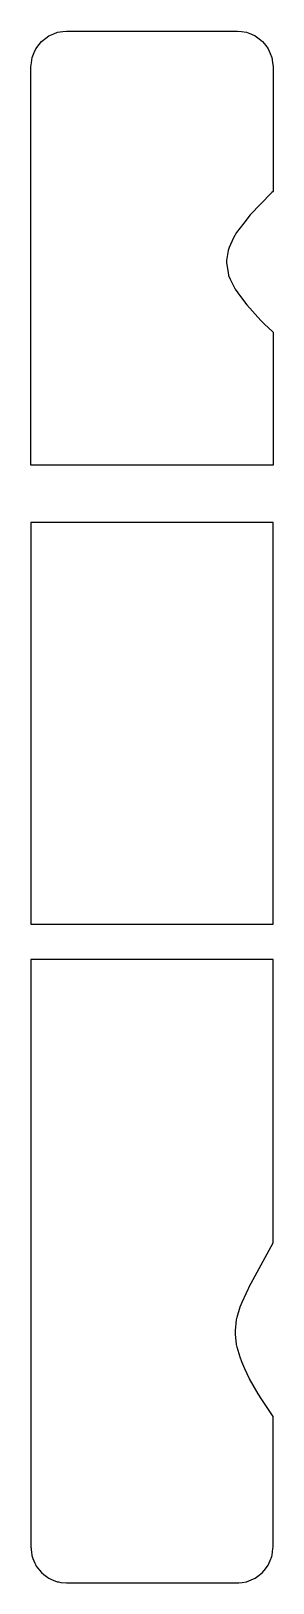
# Model space of a CAD drawing. Header units: metres. Extents: x 2.4 to 16, y -16 to 71.
import ezdxf

# ---------------------------------------------------------------- set-up
doc = ezdxf.new("R2010")
doc.units = ezdxf.units.M

msp = doc.modelspace()

# ---------------------------------------------------------------- linework, layer by layer
for p, q in [((2.986, 70.414), (3.229, 70.601)), ((3.229, 70.601), (3.4, 70.732)), ((3.4, 70.732), (3.684, 70.85)), ((3.684, 70.85), (3.882, 70.932)), ((3.882, 70.932), (4.187, 70.972)), ((4.187, 70.972), (4.4, 71)), ((4.4, 71), (6.171, 71)), ((6.171, 71), (13.794, 71)), ((13.794, 71), (14, 71)), ((14, 71), (14.23, 70.97)), ((14.23, 70.97), (14.518, 70.932)), ((14.518, 70.932), (14.786, 70.821)), ((14.786, 70.821), (15, 70.732)), ((15, 70.732), (15.23, 70.555)), ((15.23, 70.555), (15.414, 70.414)), ((2.468, 69.518), (2.586, 69.801)), ((2.586, 69.801), (2.668, 70)), ((2.668, 70), (2.855, 70.244)), ((2.855, 70.244), (2.986, 70.414)), ((15.414, 70.414), (15.591, 70.184)), ((15.591, 70.184), (15.732, 70)), ((15.732, 70), (15.843, 69.732)), ((15.843, 69.732), (15.932, 69.518)), ((2.4, 69), (2.428, 69.213)), ((2.4, 61.179), (2.4, 69)), ((2.428, 69.213), (2.468, 69.518)), ((15.932, 69.518), (15.97, 69.23)), ((15.97, 69.23), (16, 69)), ((16, 69), (16, 62.793)), ((16, 69), (16, 69)), ((16, 62.793), (16, 62.051)), ((15.913, 61.923), (14.72, 60.689)), ((15.942, 61.952), (15.913, 61.923)), ((16, 62.004), (15.942, 61.952)), ((16, 62.051), (16, 62.004)), ((2.4, 60.514), (2.4, 61.179)), ((2.4, 59.765), (2.4, 60.514)), ((14.355, 60.221), (13.953, 59.7)), ((14.72, 60.689), (14.355, 60.221)), ((2.4, 59.002), (2.4, 59.765)), ((13.787, 59.398), (13.53, 58.87)), ((13.953, 59.7), (13.787, 59.398)), ((2.4, 58.371), (2.4, 59.002)), ((2.4, 57.817), (2.4, 58.371)), ((13.479, 58.701), (13.386, 58.137)), ((13.53, 58.87), (13.479, 58.701)), ((2.4, 57.133), (2.4, 57.817)), ((13.386, 58.137), (13.38, 58.012)), ((13.38, 58.012), (13.472, 57.457)), ((13.472, 57.457), (13.506, 57.298)), ((2.4, 56.406), (2.4, 57.133)), ((13.506, 57.298), (13.6, 57.095)), ((13.6, 57.095), (13.879, 56.524)), ((2.4, 55.722), (2.4, 56.406)), ((2.4, 55.148), (2.4, 55.722)), ((13.879, 56.524), (14.167, 56.113)), ((14.167, 56.113), (14.527, 55.646)), ((2.4, 49.655), (2.4, 55.148)), ((14.527, 55.646), (15.314, 54.777)), ((15.314, 54.777), (15.506, 54.587)), ((15.506, 54.587), (16, 54.125)), ((16, 54.125), (16, 53.527)), ((16, 53.527), (16, 46.66)), ((2.4, 48.838), (2.4, 49.655)), ((2.4, 46.66), (2.4, 48.838)), ((10.951, 46.66), (2.4, 46.66)), ((16, 46.66), (10.951, 46.66)), ((7.449, 43.445), (2.4, 43.445)), ((2.4, 43.445), (2.4, 41.025)), ((16, 43.445), (7.449, 43.445)), ((16, 38), (16, 43.445)), ((2.4, 41.025), (2.4, 38)), ((2.4, 38), (2.4, 37.11)), ((16, 36.517), (16, 38)), ((2.4, 37.11), (2.4, 36.517)), ((2.4, 36.517), (2.4, 32.467)), ((16, 29.101), (16, 36.517)), ((2.4, 32.467), (2.4, 27.856)), ((16, 27.856), (16, 29.101)), ((2.4, 27.856), (2.4, 27.757)), ((16, 27.608), (16, 27.856)), ((2.4, 27.757), (2.4, 27.608)), ((2.4, 27.608), (2.4, 23.897)), ((16, 20.928), (16, 27.608)), ((2.4, 23.897), (2.4, 20.928)), ((2.4, 20.928), (5.511, 20.928)), ((5.511, 20.928), (16, 20.928)), ((16, 20.928), (16, 20.928)), ((12.889, 18.947), (2.4, 18.947)), ((2.4, 18.947), (2.4, 15.304)), ((16, 18.947), (12.889, 18.947)), ((16, 12.268), (16, 18.947)), ((2.4, 15.304), (2.4, 12.268)), ((2.4, 12.268), (2.4, 10.783)), ((16, 10.783), (16, 12.268)), ((2.4, 10.783), (2.4, 10.04)), ((16, 6.263), (16, 10.783)), ((16, 10.783), (16, 10.783)), ((2.4, 10.04), (2.4, 6.7)), ((2.4, 6.7), (2.4, 3.5)), ((16, 3.059), (16, 6.263)), ((2.4, 3.5), (2.4, 0.888)), ((15.327, 1.829), (16, 3.059)), ((14.764, 0.799), (15.327, 1.829)), ((2.4, 0.888), (2.4, 0.03)), ((2.4, 0.03), (2.4, -0.817)), ((14.259, -0.25), (14.503, 0.27)), ((14.503, 0.27), (14.759, 0.789)), ((14.759, 0.789), (14.761, 0.792)), ((14.761, 0.792), (14.763, 0.795)), ((14.763, 0.795), (14.764, 0.799)), ((2.4, -0.817), (2.4, -1.221)), ((13.988, -1.106), (14.158, -0.524)), ((14.158, -0.524), (14.259, -0.25)), ((2.4, -1.221), (2.4, -1.877)), ((13.896, -1.845), (13.953, -1.253)), ((13.953, -1.253), (13.988, -1.106)), ((2.4, -1.877), (2.4, -2.482)), ((2.4, -2.482), (2.4, -2.982)), ((13.887, -1.951), (13.896, -1.845)), ((13.892, -2.054), (13.887, -1.951)), ((13.954, -2.639), (13.892, -2.054)), ((2.4, -2.982), (2.4, -3.439)), ((2.4, -3.439), (2.4, -4.073)), ((13.983, -2.781), (13.954, -2.639)), ((14.152, -3.342), (13.983, -2.781)), ((14.238, -3.595), (14.152, -3.342)), ((2.4, -4.073), (2.4, -4.092)), ((2.4, -4.092), (2.4, -13.964)), ((14.419, -3.987), (14.238, -3.595)), ((14.687, -4.548), (14.419, -3.987)), ((15.173, -5.393), (14.687, -4.548)), ((15.375, -5.72), (15.173, -5.393)), ((16, -6.659), (15.375, -5.72)), ((16, -6.999), (16, -6.659)), ((16, -14), (16, -6.999)), ((2.4, -13.964), (2.4, -14)), ((2.4, -14), (2.403, -14.043)), ((2.403, -14.043), (2.418, -14.14)), ((2.418, -14.14), (2.437, -14.279)), ((2.437, -14.279), (2.455, -14.46)), ((2.455, -14.46), (2.468, -14.518)), ((2.468, -14.518), (2.507, -14.632)), ((2.507, -14.632), (2.615, -14.892)), ((15.732, -15), (15.835, -14.75)), ((15.835, -14.75), (15.932, -14.518)), ((15.932, -14.518), (15.947, -14.437)), ((15.947, -14.437), (15.996, -14.068)), ((15.996, -14.068), (16, -14)), ((2.615, -14.892), (2.668, -15)), ((2.668, -15), (2.7, -15.052)), ((2.7, -15.052), (2.872, -15.276)), ((2.872, -15.276), (2.986, -15.414)), ((2.986, -15.414), (3.126, -15.529)), ((3.126, -15.529), (3.35, -15.701)), ((14.999, -15.732), (15.214, -15.568)), ((15.214, -15.568), (15.414, -15.414)), ((15.414, -15.414), (15.579, -15.2)), ((15.579, -15.2), (15.732, -15)), ((3.35, -15.701), (3.4, -15.732)), ((3.4, -15.732), (3.509, -15.786)), ((3.509, -15.786), (3.769, -15.893)), ((3.769, -15.893), (3.882, -15.932)), ((3.882, -15.932), (3.942, -15.946)), ((3.942, -15.946), (4.086, -15.969)), ((4.086, -15.969), (4.4, -16)), ((4.4, -16), (6.885, -16)), ((6.885, -16), (14, -16)), ((14, -16), (14.087, -15.993)), ((14.087, -15.993), (14.268, -15.965)), ((14.268, -15.965), (14.518, -15.932)), ((14.518, -15.932), (14.767, -15.829)), ((14.767, -15.829), (14.999, -15.732))]:
    msp.add_line(p, q)

doc.saveas('drawing.dxf')
